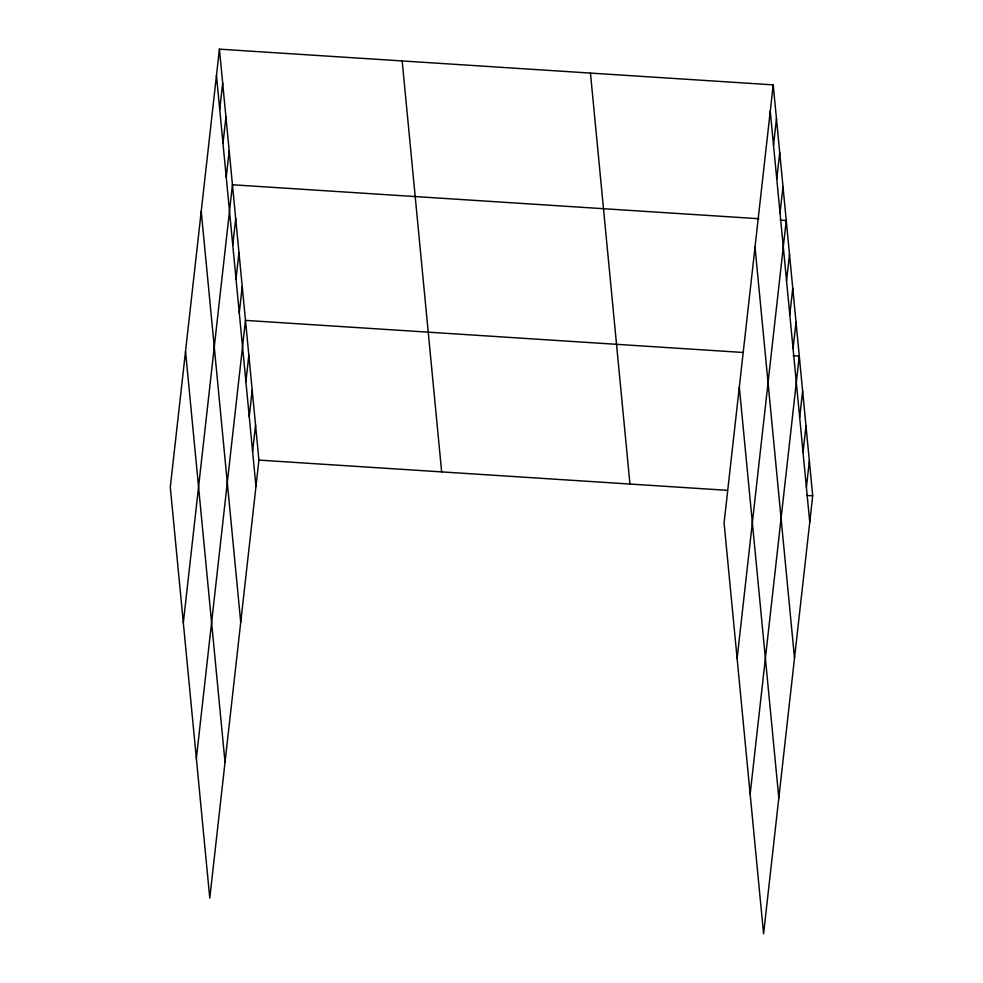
<?xml version="1.0" encoding="UTF-8"?>
<svg xmlns="http://www.w3.org/2000/svg" width="983" height="983" viewBox="0 0 983 983"><rect width="100%" height="100%" fill="white"/><g stroke="black" fill="none" stroke-linecap="round" stroke-linejoin="round"><path stroke-width="1.47" d="M219.418 49.15L170.292 487.175L209.784 898.13L258.922 460.105L219.418 49.15L773.216 84.87L812.708 495.825L763.582 933.85L724.078 522.895L773.216 84.87M219.725 109.432L222.686 83.051M222.981 143.346L225.943 116.952M226.237 177.247L229.199 150.866M183.329 622.78L232.455 184.767L758.839 218.718M232.75 245.05L235.711 218.668M236.018 278.963L238.967 252.57M239.274 312.864L242.236 286.483M196.354 758.397L245.492 320.384L742.927 352.467M245.885 381.699L248.846 355.318M249.24 416.632L252.201 390.251M252.606 451.566L255.555 425.172M773.51 145.165L776.472 118.771M776.767 179.066L779.728 152.684M780.035 212.967L782.984 186.586M737.115 658.512L786.253 220.487L780.158 220.094M786.547 280.782L789.509 254.388M789.804 314.683L792.765 288.302M793.06 348.584L796.021 322.203M750.152 794.129L799.277 356.104L793.183 355.711M799.683 417.419L802.632 391.037M803.037 452.352L805.999 425.971M806.392 487.285L809.353 460.904M258.922 460.105L727.42 490.333M806.613 495.432L812.708 495.825M770.254 111.251L809.746 522.219M755.018 247.102L794.51 658.057M739.314 387.056L778.819 798.012M590.464 73.086L629.956 484.041M402.17 60.934L441.662 471.901M216.469 75.531L255.961 486.487M201.232 211.37L240.724 622.337M185.529 351.324L225.021 762.292"/></g></svg>
